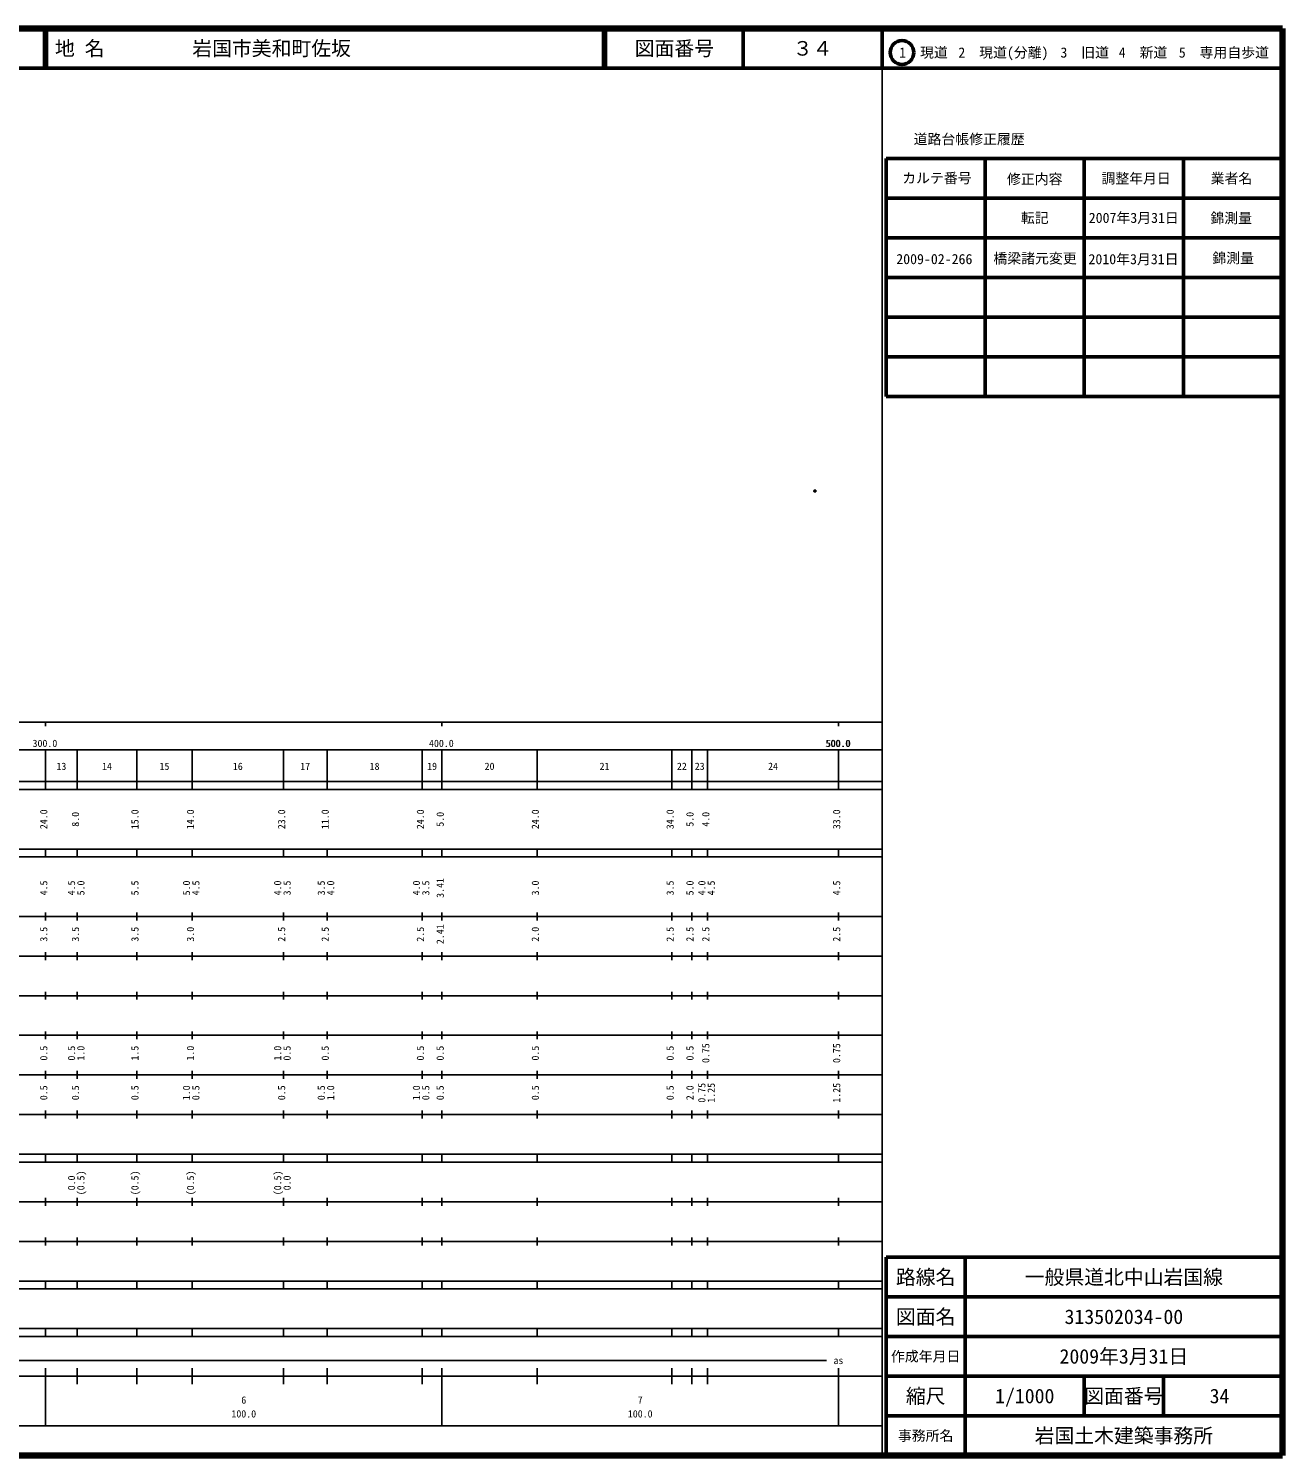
# Model space of a CAD drawing. Units: millimetres on the paper. Extents: x 40 to 680, y 20 to 380.
# Drawn here: x 363.7 to 680, y 20 to 380 of the extents above; entities that cross this region are included whole.
import ezdxf
from ezdxf.enums import TextEntityAlignment as Align

# ---------------------------------------------------------------- set-up
doc = ezdxf.new("R2010")
doc.units = ezdxf.units.MM
doc.header["$PDMODE"] = 32
doc.header["$PDSIZE"] = 0.5
doc.layers.add('M-OTRS', color=6, linetype='Continuous')
doc.layers.add('M-TTL-TXT', color=7, linetype='Continuous')
for name, color, linetype, lineweight in [('M-TTL', 2, 'Continuous', 140), ('M-TTL-BAND', 7, 'Continuous', 25), ('M-TTL-FRAM', 2, 'Continuous', 50), ('M-TTL-LINE', 7, 'Continuous', 50)]:
    doc.layers.add(name, color=color, linetype=linetype, lineweight=lineweight)
doc.styles.add('ＭＳ ゴシック', font='')
doc.styles.get('ＭＳ ゴシック').set_extended_font_data('MS Gothic')

msp = doc.modelspace()

# ---------------------------------------------------------------- linework, layer by layer
at = {"layer": 'M-OTRS'}
msp.add_point((562.081, 263.327), dxfattribs=at)
at = {"layer": 'M-TTL'}
for p, q in [((680, 380), (40, 380)), ((680, 20), (680, 380)), ((40, 20), (680, 20))]:
    msp.add_line(p, q, dxfattribs=at)
at = {"layer": 'M-TTL-BAND'}
for p, q in [((579, 20), (579, 370)), ((40, 205), (579, 205)), ((368, 205), (368, 204)), ((468, 205), (468, 204)), ((568, 205), (568, 204)), ((68, 198), (579, 198)), ((368, 188), (368, 198)), ((376, 188), (376, 198)), ((391, 188), (391, 198)), ((405, 188), (405, 198)), ((428, 188), (428, 198)), ((439, 188), (439, 198)), ((463, 188), (463, 198)), ((468, 188), (468, 198)), ((492, 188), (492, 198)), ((526, 188), (526, 198)), ((531, 188), (531, 198)), ((535, 188), (535, 198)), ((568, 188), (568, 198)), ((40, 190), (579, 190)), ((40, 188), (579, 188)), ((40, 173), (579, 173)), ((368, 171), (368, 173)), ((376, 171), (376, 173)), ((391, 171), (391, 173)), ((405, 171), (405, 173)), ((428, 171), (428, 173)), ((439, 171), (439, 173)), ((463, 171), (463, 173)), ((468, 171), (468, 173)), ((492, 171), (492, 173)), ((526, 171), (526, 173)), ((531, 171), (531, 173)), ((535, 171), (535, 173)), ((568, 171), (568, 173)), ((40, 171), (579, 171)), ((40, 156), (579, 156)), ((368, 155), (368, 157)), ((376, 155), (376, 157)), ((391, 155), (391, 157)), ((405, 155), (405, 157)), ((428, 155), (428, 157)), ((439, 155), (439, 157)), ((463, 155), (463, 157)), ((468, 155), (468, 157)), ((492, 155), (492, 157)), ((526, 155), (526, 157)), ((531, 155), (531, 157)), ((535, 155), (535, 157)), ((568, 155), (568, 157)), ((46, 146), (579, 146)), ((368, 145), (368, 147)), ((376, 145), (376, 147)), ((391, 145), (391, 147)), ((405, 145), (405, 147)), ((428, 145), (428, 147)), ((439, 145), (439, 147)), ((463, 145), (463, 147)), ((468, 145), (468, 147)), ((492, 145), (492, 147)), ((526, 145), (526, 147)), ((531, 145), (531, 147)), ((535, 145), (535, 147)), ((568, 145), (568, 147)), ((368, 135), (368, 137)), ((376, 135), (376, 137)), ((391, 135), (391, 137)), ((405, 135), (405, 137)), ((428, 135), (428, 137)), ((439, 135), (439, 137)), ((463, 135), (463, 137)), ((468, 135), (468, 137)), ((492, 135), (492, 137)), ((526, 135), (526, 137)), ((531, 135), (531, 137)), ((535, 135), (535, 137)), ((568, 135), (568, 137)), ((52, 136), (579, 136)), ((46, 126), (579, 126)), ((368, 125), (368, 127)), ((376, 125), (376, 127)), ((391, 125), (391, 127)), ((405, 125), (405, 127)), ((428, 125), (428, 127)), ((439, 125), (439, 127)), ((463, 125), (463, 127)), ((468, 125), (468, 127)), ((492, 125), (492, 127)), ((526, 125), (526, 127)), ((531, 125), (531, 127)), ((535, 125), (535, 127)), ((568, 125), (568, 127)), ((52, 116), (579, 116)), ((368, 115), (368, 117)), ((376, 115), (376, 117)), ((391, 115), (391, 117)), ((405, 115), (405, 117)), ((428, 115), (428, 117)), ((439, 115), (439, 117)), ((463, 115), (463, 117)), ((468, 115), (468, 117)), ((492, 115), (492, 117)), ((526, 115), (526, 117)), ((531, 115), (531, 117)), ((535, 115), (535, 117)), ((568, 115), (568, 117)), ((46, 106), (579, 106)), ((368, 105), (368, 107)), ((376, 105), (376, 107)), ((391, 105), (391, 107)), ((405, 105), (405, 107)), ((428, 105), (428, 107)), ((439, 105), (439, 107)), ((463, 105), (463, 107)), ((468, 105), (468, 107)), ((492, 105), (492, 107)), ((526, 105), (526, 107)), ((531, 105), (531, 107)), ((535, 105), (535, 107)), ((568, 105), (568, 107)), ((40, 96), (579, 96)), ((40, 94), (579, 94)), ((368, 94), (368, 96)), ((376, 94), (376, 96)), ((391, 94), (391, 96)), ((405, 94), (405, 96)), ((428, 94), (428, 96)), ((439, 94), (439, 96)), ((463, 94), (463, 96)), ((468, 94), (468, 96)), ((492, 94), (492, 96)), ((526, 94), (526, 96)), ((531, 94), (531, 96)), ((535, 94), (535, 96)), ((568, 94), (568, 96)), ((49, 84), (579, 84)), ((368, 83), (368, 85)), ((376, 83), (376, 85)), ((391, 83), (391, 85)), ((405, 83), (405, 85)), ((428, 83), (428, 85)), ((439, 83), (439, 85)), ((463, 83), (463, 85)), ((468, 83), (468, 85)), ((492, 83), (492, 85)), ((526, 83), (526, 85)), ((531, 83), (531, 85)), ((535, 83), (535, 85)), ((568, 83), (568, 85)), ((40, 74), (579, 74)), ((368, 73), (368, 75)), ((376, 73), (376, 75)), ((391, 73), (391, 75)), ((405, 73), (405, 75)), ((428, 73), (428, 75)), ((439, 73), (439, 75)), ((463, 73), (463, 75)), ((468, 73), (468, 75)), ((492, 73), (492, 75)), ((526, 73), (526, 75)), ((531, 73), (531, 75)), ((535, 73), (535, 75)), ((568, 73), (568, 75)), ((40, 64), (579, 64)), ((40, 62), (579, 62)), ((368, 62), (368, 64)), ((376, 62), (376, 64)), ((391, 62), (391, 64)), ((405, 62), (405, 64)), ((428, 62), (428, 64)), ((439, 62), (439, 64)), ((463, 62), (463, 64)), ((468, 62), (468, 64)), ((492, 62), (492, 64)), ((526, 62), (526, 64)), ((531, 62), (531, 64)), ((535, 62), (535, 64)), ((568, 62), (568, 64)), ((40, 52), (579, 52)), ((368, 50), (368, 52)), ((376, 50), (376, 52)), ((391, 50), (391, 52)), ((405, 50), (405, 52)), ((428, 50), (428, 52)), ((439, 50), (439, 52)), ((463, 50), (463, 52)), ((468, 50), (468, 52)), ((492, 50), (492, 52)), ((526, 50), (526, 52)), ((531, 50), (531, 52)), ((535, 50), (535, 52)), ((568, 50), (568, 52)), ((40, 50), (579, 50)), ((71, 44), (565, 44)), ((40, 40), (579, 40)), ((368, 27.5), (368, 42)), ((376, 38), (376, 42)), ((391, 38), (391, 42)), ((405, 38), (405, 42)), ((428, 38), (428, 42)), ((439, 38), (439, 42)), ((463, 38), (463, 42)), ((468, 27.5), (468, 42)), ((492, 38), (492, 42)), ((526, 38), (526, 42)), ((531, 38), (531, 42)), ((535, 38), (535, 42)), ((568, 27.5), (568, 42)), ((68, 27.5), (579, 27.5))]:
    msp.add_line(p, q, dxfattribs=at)
at = {"layer": 'M-TTL-FRAM'}
for p, q in [((580, 347.197), (580, 287.197)), ((580, 347.197), (680, 347.197)), ((580, 287.197), (680, 287.197)), ((680, 70), (580, 70)), ((580, 70), (580, 20))]:
    msp.add_line(p, q, dxfattribs=at)
at = {"layer": 'M-TTL-LINE'}
for p, q in [((367.75, 380), (367.75, 370)), ((368.25, 380), (368.25, 370)), ((508.747, 380), (508.747, 370)), ((509.247, 380), (509.247, 370)), ((543.997, 380), (543.997, 370)), ((579, 380), (579, 370)), ((40, 370), (680, 370)), ((605, 347.197), (605, 287.197)), ((630, 347.197), (630, 287.197)), ((655, 347.197), (655, 287.197)), ((580, 337.197), (680, 337.197)), ((580, 327.197), (680, 327.197)), ((580, 317.197), (680, 317.197)), ((580, 307.197), (680, 307.197)), ((580, 297.197), (680, 297.197)), ((600, 70), (600, 20)), ((680, 60), (580, 60)), ((680, 50), (580, 50)), ((680, 40), (580, 40)), ((630, 40), (630, 30)), ((650, 40), (650, 30)), ((680, 30), (580, 30))]:
    msp.add_line(p, q, dxfattribs=at)
msp.add_circle((584.031, 373.958), 3, dxfattribs=at)

# ---------------------------------------------------------------- texts
at = {"layer": 'M-TTL-BAND', "style": 'ＭＳ ゴシック'}
for s, p in [('300.0', (367.844, 198.195)), ('400.0', (467.844, 198.195)), ('500.0', (567.844, 198.195)), ('500.0', (568, 198.195)), ('13', (372, 192.405)), ('14', (383.5, 192.405)), ('15', (398, 192.405)), ('16', (416.5, 192.405)), ('17', (433.5, 192.405)), ('18', (451, 192.405)), ('19', (465.5, 192.405)), ('20', (480, 192.405)), ('21', (509, 192.405)), ('22', (528.5, 192.405)), ('23', (533, 192.405)), ('24', (551.5, 192.405)), ('as', (568, 42.5)), ('6', (418, 32.523)), ('7', (518, 32.523)), ('100.0', (418, 29.033)), ('100.0', (518, 29.033))]:
    msp.add_text(s, height=1.833, dxfattribs=at).set_placement(p, align=Align.BOTTOM_CENTER)
for s, p in [('24.0', (369, 180.5)), ('8.0', (377, 180.5)), ('15.0', (392, 180.5)), ('14.0', (406, 180.5)), ('23.0', (429, 180.5)), ('11.0', (440, 180.5)), ('24.0', (464, 180.5)), ('5.0', (469, 180.5)), ('24.0', (493, 180.5)), ('34.0', (527, 180.5)), ('5.0', (532, 180.5)), ('4.0', (536, 180.5)), ('33.0', (569, 180.5)), ('4.5', (369, 163.174)), ('4.5', (376, 163.174)), ('5.0', (378.37, 163.174)), ('5.5', (392, 163.174)), ('5.0', (405, 163.174)), ('4.5', (407.37, 163.174)), ('4.0', (428, 163.174)), ('3.5', (430.37, 163.174)), ('3.5', (439, 163.174)), ('4.0', (441.37, 163.174)), ('4.0', (463, 163.174)), ('3.5', (465.37, 163.174)), ('3.41', (469, 163.174)), ('3.0', (493, 163.174)), ('3.5', (527, 163.174)), ('5.0', (532, 163.174)), ('4.0', (535, 163.174)), ('4.5', (537.37, 163.174)), ('4.5', (569, 163.174)), ('3.5', (369, 151.5)), ('3.5', (377, 151.5)), ('3.5', (392, 151.5)), ('3.0', (406, 151.5)), ('2.5', (429, 151.5)), ('2.5', (440, 151.5)), ('2.5', (464, 151.5)), ('2.41', (469, 151.5)), ('2.0', (493, 151.5)), ('2.5', (527, 151.5)), ('2.5', (532, 151.5)), ('2.5', (536, 151.5)), ('2.5', (569, 151.5)), ('0.5', (369, 121.5)), ('0.5', (376, 121.5)), ('1.0', (378.37, 121.5)), ('1.5', (392, 121.5)), ('1.0', (406, 121.5)), ('1.0', (428, 121.5)), ('0.5', (430.37, 121.5)), ('0.5', (440, 121.5)), ('0.5', (464, 121.5)), ('0.5', (469, 121.5)), ('0.5', (493, 121.5)), ('0.5', (527, 121.5)), ('0.5', (532, 121.5)), ('0.75', (536, 121.5)), ('0.75', (569, 121.5)), ('0.5', (369, 111.5)), ('0.5', (377, 111.5)), ('0.5', (392, 111.5)), ('1.0', (405, 111.5)), ('0.5', (407.37, 111.5)), ('0.5', (429, 111.5)), ('0.5', (439, 111.5)), ('1.0', (441.37, 111.5)), ('1.0', (463, 111.5)), ('0.5', (465.37, 111.5)), ('0.5', (469, 111.5)), ('0.5', (493, 111.5)), ('0.5', (527, 111.5)), ('2.0', (532, 111.5)), ('0.75', (535, 111.5)), ('1.25', (537.37, 111.5)), ('1.25', (569, 111.5)), ('0.0', (376, 88.764)), ('(0.5)', (378.37, 88.764)), ('(0.5)', (392, 88.764)), ('(0.5)', (406, 88.764)), ('(0.5)', (428, 88.764)), ('0.0', (430.37, 88.764))]:
    msp.add_text(s, height=1.833, rotation=90, dxfattribs=at).set_placement(p, align=Align.BOTTOM_CENTER)
at = {"layer": 'M-TTL-TXT', "style": 'ＭＳ ゴシック'}
for s, p in [('地 名', (370.38, 375)), ('岩国市美和町佐坂', (405.024, 375))]:
    msp.add_text(s, height=3.666, dxfattribs=at).set_placement(p, align=Align.MIDDLE_LEFT)
for s, height, p in [('図面番号', 3.666, (526.622, 375)), ('３４', 3.666, (561.497, 375)), ('1\u3000現道', 2.566, (589.448, 373.958)), ('2\u3000現道(分離)', 2.566, (609.619, 373.958)), ('3\u3000旧道', 2.566, (630.121, 373.958)), ('4\u3000新道', 2.566, (644.824, 373.958)), ('5\u3000専用自歩道', 2.566, (665.228, 373.958)), ('道路台帳修正履歴', 2.566, (600.968, 352.113)), ('カルテ番号', 2.566, (592.839, 342.277)), ('修正内容', 2.566, (617.509, 342.023)), ('調整年月日', 2.566, (643.089, 342.197)), ('業者名', 2.566, (667.134, 342.197)), ('転記', 2.566, (617.5, 332.245)), ('2007年3月31日', 2.566, (642.5, 332.245)), ('錦測量', 2.566, (667.077, 332.189)), ('2009-02-266', 2.566, (592.189, 321.843)), ('橋梁諸元変更', 2.566, (617.594, 322.015)), ('2010年3月31日', 2.566, (642.433, 321.826)), ('錦測量', 2.566, (667.564, 322.101)), ('路線名', 3.666, (590, 65)), ('路線名', 3.666, (590, 65)), ('一般県道北中山岩国線', 3.666, (640, 65)), ('図面名', 3.666, (590, 55)), ('図面名', 3.666, (590, 55)), ('313502034-00', 3.666, (640, 55)), ('2009年3月31日', 3.666, (640, 45)), ('作成年月日', 2.566, (590, 45)), ('作成年月日', 2.566, (590, 45)), ('縮尺', 3.666, (590, 35)), ('縮尺', 3.666, (590, 35)), ('1/1000', 3.666, (615, 35)), ('図面番号', 3.666, (640, 35)), ('図面番号', 3.666, (640, 35)), ('34', 3.666, (664.125, 35)), ('事務所名', 2.566, (590, 25)), ('事務所名', 2.566, (590, 25)), ('岩国土木建築事務所', 3.666, (640, 25))]:
    msp.add_text(s, height=height, dxfattribs=at).set_placement(p, align=Align.MIDDLE_CENTER)

doc.saveas('drawing.dxf')
